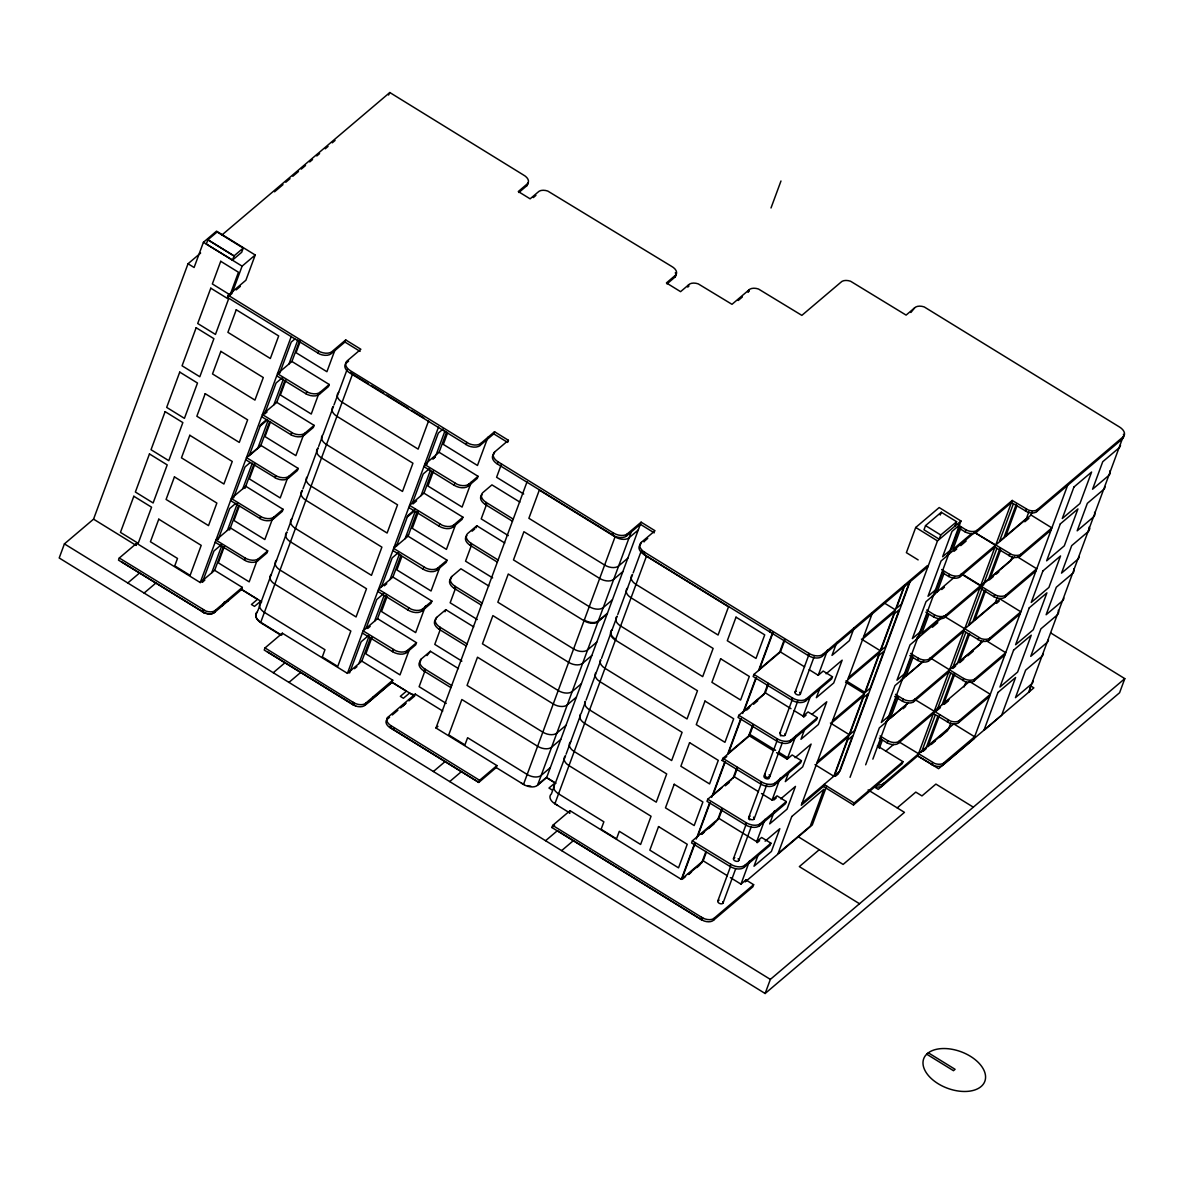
<?xml version="1.0" encoding="UTF-8"?>
<svg xmlns="http://www.w3.org/2000/svg" width="1184" height="1184" viewBox="0 0 1184 1184"><rect width="100%" height="100%" fill="white"/><g stroke="black" fill="none" stroke-linecap="round" stroke-linejoin="round"><path stroke-width="1.5" d="M200.644 253.05L188.034 263.751L93.551 519.154L64.41 543.885L59.2 557.975L765.13 993.494L1119.59 692.744L1124.8 678.639L1050.83 633.011M348.614 361.105L346.29 363.074A10.626 6.349 20.3 0 0 349.768 372.945L468.39 445.865A10.626 6.349 20.3 0 0 479.964 445.554L493.758 433.847L507.64 442.416L508.424 440.3L494.542 431.731L480.748 443.438A10.626 6.349 20.3 0 1 469.175 443.748L350.553 370.829A10.626 6.349 20.3 0 1 347.075 360.957L360.868 349.265L345.713 339.926L344.944 342.043L331.15 353.735A10.626 6.349 20.3 0 1 319.576 354.06L227.402 297.376L228.186 295.26L245.902 280.223L255.226 255.004L216.539 231.146L203.426 242.276L194.102 267.495L188.034 263.751M207.94 239.745L206.282 244.037L232.523 260.066L234.077 255.877L243.238 248.092L217.101 231.975L207.94 239.745L234.077 255.877M119.288 558.019L118.504 560.136L205.158 613.208A9.383 5.609 20.3 0 0 214.896 612.128L241.551 589.514L242.32 587.397L214.659 570.333L200.244 582.558L136.634 543.308L119.288 558.019L205.942 611.092A9.383 5.609 20.3 0 0 215.666 610.012L242.32 587.397M243.238 248.092L241.684 252.296L232.404 260.169M135.894 545.276L136.634 543.308M255.226 255.004L242.098 266.148L231.99 293.469L227.402 297.376M200.244 582.558L291.323 336.33M202.479 582.01L213.949 550.989L221.23 544.803M218.182 539.564L229.652 508.543L235.72 503.378M233.574 497.946L245.044 466.925L249.898 462.796M279.676 373.3L291.205 342.132L294.846 339.038M211.699 572.834L221.822 545.484M227.402 530.373L237.525 503.037M242.794 488.77L252.281 463.136M257.668 448.588L268.028 420.557M273.83 404.854L283.316 379.22M288.955 363.976L297.806 340.045M518.844 192.518L526.91 185.666L528.36 182.336A9.383 5.609 20.3 0 0 523.298 174.877L389.817 92.53L388.574 95.046M214.659 570.333L223.362 546.801M229.578 529.988L238.62 505.553M244.97 488.37L253.85 464.35M269.656 421.637L260.613 446.072L258.645 447.744M276.79 402.353L314.115 425.367L304.969 433.122A10.626 6.349 20.3 0 1 293.395 433.448L262.389 414.578L276.79 402.353L284.9 380.434M291.915 361.475L329.241 384.489L320.094 392.244A10.626 6.349 20.3 0 1 308.521 392.57L277.5 373.7L291.915 361.475L299.448 341.096M224.457 546.224L218.315 562.814L249.188 581.862L257.165 560.284M239.494 505.568L233.973 520.501L264.831 539.549L272.202 519.643M254.886 463.965L249.365 478.898L280.223 497.946L287.579 478.04M270.529 421.667L265.009 436.6L295.867 455.633L303.237 435.727M285.921 380.064L280.401 394.997L311.259 414.03L318.629 394.124M300.351 341.066L296.044 352.684L326.917 371.717L334.894 350.153M201.931 611.61L202.716 609.494M203.041 612.291L203.826 610.174M214.896 612.128L215.666 610.012M222.474 605.69L223.258 603.574M317.889 353.202L318.674 351.086L228.186 295.26M244.496 560.224L245.28 558.108L215.947 540.096L230.362 527.872L267.673 550.9L266.903 553.017L257.757 560.772A10.626 6.349 20.3 0 1 246.183 561.083L215.162 542.213M259.888 518.622L260.672 516.505L231.339 498.494L245.754 486.254L283.065 509.283L282.295 511.399L273.149 519.154A10.626 6.349 20.3 0 1 261.575 519.48L230.554 500.595M275.014 477.729L275.798 475.613L246.464 457.601L260.88 445.376L298.19 468.405L297.406 470.522L288.274 478.277A10.626 6.349 20.3 0 1 276.701 478.588L245.68 459.718M314.115 425.367L313.331 427.483L304.184 435.238A10.626 6.349 20.3 0 1 292.611 435.564L290.938 434.706L291.708 432.589M329.241 384.489L328.456 386.606L319.31 394.361A10.626 6.349 20.3 0 1 307.736 394.686L306.049 393.828L306.834 391.712M257.757 560.772L258.541 558.656L267.673 550.9M273.149 519.154L273.933 517.038L283.065 509.283M288.274 478.277L289.059 476.16L298.19 468.405M304.184 435.238L304.969 433.122M319.31 394.361L320.094 392.244M257.86 610.766L260.924 602.493A10.626 6.349 20.3 0 0 264.402 612.365L324.964 649.72L322.314 656.913L337.736 666.429L350.849 631.057L274.836 584.156A10.626 6.349 20.3 0 1 271.358 574.284M261.531 600.836L287.002 531.971A10.626 6.349 20.3 0 0 290.48 541.843L366.507 588.744L356.073 616.953L280.046 570.052A10.626 6.349 20.3 0 1 276.568 560.18M287.623 530.299L302.394 490.368A10.626 6.349 20.3 0 0 305.872 500.24L381.899 547.141L371.465 575.35L295.438 528.449A10.626 6.349 20.3 0 1 291.96 518.577M302.971 488.8L307.026 477.833M318.659 446.398L322.388 436.348M334.021 404.898L347.238 369.127M370.533 637.599L361.83 661.131L347.43 673.356L282.354 633.203L281.629 635.172L260.732 622.281L352.566 374.026A10.626 6.349 20.3 0 1 350.479 372.472M282.354 633.203L265.009 647.929L264.224 650.046L355.614 706.019A9.383 5.609 20.3 0 0 365.397 704.806L391.919 682.295L406.378 691.219L400.34 696.355L403.418 698.249L409.472 693.128L413.867 694.771M428.578 420.927L418.144 449.121L342.132 402.22A10.626 6.349 20.3 0 1 338.654 392.363M347.43 673.356L438.509 427.128M349.606 672.956L361.135 641.787L368.416 635.616M366.078 628.393L376.778 599.489L384.06 593.302M381.485 586.776L392.17 557.871L398.238 552.721M396.596 545.898L407.814 515.573L415.11 509.386M412.52 502.874L423.206 473.955L429.289 468.805M426.906 463.965L438.332 433.078L443.186 428.948M358.885 663.632L368.994 636.282M374.588 621.186L384.016 595.67M389.98 579.568L399.408 554.053M405.106 538.69L415.155 511.488M421.016 495.652L430.458 470.152M436.141 454.774L444.947 430.961M377.533 618.67L416.502 642.705L407.355 650.46A10.626 6.349 20.3 0 1 395.782 650.786L363.133 630.894L377.533 618.67L386.428 594.634M392.925 577.067L431.894 601.102L422.747 608.857A10.626 6.349 20.3 0 1 411.174 609.168L378.525 589.292L392.925 577.067L401.036 555.148M408.051 536.174L447.019 560.21L437.873 567.965A10.626 6.349 20.3 0 1 426.299 568.29L393.65 548.399L408.051 536.174L417.478 510.718M423.976 493.151L462.929 517.186L453.798 524.941A10.626 6.349 20.3 0 1 442.224 525.252L409.56 505.376L423.976 493.151L432.071 471.232M439.101 452.273L478.055 476.308L468.908 484.064A10.626 6.349 20.3 0 1 457.335 484.374L424.686 464.498L439.101 452.273L446.634 431.894M371.998 637.244L365.856 653.834L400 674.895L409.205 650.016M387.035 596.603L381.514 611.521L415.658 632.596L425.47 606.045M401.805 556.658L396.892 569.918L431.05 590.994L440.256 566.1M418.426 511.725L412.284 528.316L446.427 549.391L455.633 524.497M433.462 471.084L427.942 486.017L462.086 507.078L471.291 482.184M447.626 432.796L443.334 444.414L477.478 465.475L487.912 437.266M352.373 704.421L353.158 702.304M265.009 647.929L354.268 702.985L353.483 705.102L267.362 651.807M392.748 680.193L366.122 702.837L365.338 704.954L391.963 682.31L392.748 680.193L361.83 661.131M465.948 444.622L466.733 442.505M372.694 698.708L373.448 696.577M416.502 642.705L415.717 644.821L406.571 652.576A10.626 6.349 20.3 0 1 394.997 652.902L392.555 651.659L393.34 649.542M431.894 601.102L431.109 603.218L421.963 610.974A10.626 6.349 20.3 0 1 410.389 611.284L407.947 610.041L408.732 607.925M447.019 560.21L446.235 562.326L437.088 570.081A10.626 6.349 20.3 0 1 425.515 570.407L423.073 569.164L423.857 567.047M462.929 517.186L462.145 519.302L453.013 527.058A10.626 6.349 20.3 0 1 441.44 527.368L438.998 526.125L439.782 524.009M478.055 476.308L477.27 478.425L468.124 486.18A10.626 6.349 20.3 0 1 456.565 486.491L454.108 485.248L454.893 483.131M479.964 445.554L480.748 443.438M406.571 652.576L407.355 650.46M421.963 610.974L422.747 608.857M437.088 570.081L437.873 567.965M453.013 527.058L453.798 524.941M468.124 486.18L468.908 484.064M928.108 566.485L822.125 656.41A10.626 6.349 20.3 0 1 808.11 655.477L643.918 554.423A10.626 6.349 20.3 0 1 640.44 544.551L641.225 542.435L655.018 530.743L641.136 522.174L546.653 777.562L537.521 785.318A10.626 6.349 20.3 0 1 523.506 784.4L496.2 767.558L478.795 782.417L389.181 727.109A9.383 5.609 20.3 0 1 386.813 719.635L387.597 717.519L415.229 694.076L442.742 711.036M493.758 433.847L494.542 431.731M390.172 727.746L390.957 725.629L389.965 724.993A9.383 5.609 20.3 0 1 387.597 717.519M508.424 440.3L494.646 452.007L493.861 454.108A10.626 6.349 20.3 0 0 497.339 463.98L614.984 536.308A10.626 6.349 20.3 0 0 626.558 535.982L640.352 524.29L654.234 532.859M393.606 729.862L394.39 727.746M458.445 668.59L430.384 651.274L421.252 659.029L420.468 661.146A10.626 6.349 20.3 0 0 423.946 671.017L450.897 687.638M473.718 626.898L445.776 609.671L436.644 617.412L435.86 619.528A10.626 6.349 20.3 0 0 439.338 629.4L466.289 646.035M488.844 586.021L460.902 568.779L451.755 576.534L450.986 578.65A10.626 6.349 20.3 0 0 454.449 588.522L481.414 605.157M497.339 463.98L498.124 461.864A10.626 6.349 20.3 0 1 494.646 452.007M430.384 651.274L426.995 655.61M444.992 611.773L445.776 609.671M476.042 527.872L476.812 525.755L504.754 542.997M415.229 694.076L414.504 696.044L392.022 682.176M423.946 671.017L424.716 668.901A10.626 6.349 20.3 0 1 421.252 659.029M439.338 629.4L440.122 627.283A10.626 6.349 20.3 0 1 436.644 617.412M454.449 588.522L455.233 586.406A10.626 6.349 20.3 0 1 451.755 576.534M497.339 562.119L470.374 545.484L471.158 543.367A10.626 6.349 20.3 0 1 467.68 533.51L476.812 525.755M512.45 521.241L485.499 504.606L486.284 502.49A10.626 6.349 20.3 0 1 482.806 492.633L491.937 484.878L519.88 502.105M425.263 670.1L419.121 686.69L446.22 703.414M440.3 629.459L434.78 644.392L461.878 661.116M455.692 587.856L450.157 602.789L477.27 619.513M471.691 544.596L465.549 561.186L492.662 577.91M486.728 503.94L481.207 518.873L508.306 535.597M501.498 463.995L496.599 477.27L523.698 493.994M496.14 767.706L496.925 765.589L435.978 727.982L527.058 481.77M496.925 765.589L479.579 780.3L478.795 782.417L392.54 729.033M666.977 283.894L675.043 277.056L676.493 273.711A9.383 5.609 20.3 0 0 671.432 266.267L547.763 191.053A9.383 5.609 20.3 0 0 538.039 192.119L530.121 198.838L518.281 191.542L527.694 183.55M1029.74 687.578A10.626 6.349 20.3 0 1 1028.585 692.329L1123.054 436.926A10.626 6.349 20.3 0 0 1119.576 427.054L924.216 306.922A9.383 5.609 20.3 0 0 914.477 308.003L906.1 315.107L850.556 281.23A9.383 5.609 20.3 0 0 840.832 282.31L801.849 315.373L758.485 289.014A9.383 5.609 20.3 0 0 748.762 290.095L731.993 304.318L698.22 283.864A9.383 5.609 20.3 0 0 688.496 284.944L687.712 287.061A9.383 5.609 20.3 0 1 688.97 286.054M612.542 535.064L613.327 532.948L498.124 461.864M523.506 784.4L615.073 536.84A10.626 6.349 20.3 0 0 629.089 537.758L638.235 530.003M626.558 535.982L627.342 533.866L641.136 522.174M537.521 785.318L631.205 532.045A10.626 6.349 20.3 0 1 629.548 533.007M554.467 785.614L551.404 793.887A10.626 6.349 20.3 0 0 554.882 803.758L570.022 813.097M566.085 754.193L580.545 715.106M585.488 701.727L581.152 713.449A10.626 6.349 20.3 0 0 584.63 723.32L666.696 773.936L656.262 802.145L574.196 751.514A10.626 6.349 20.3 0 1 570.718 741.658M586.11 700.055L595.937 673.504M600.88 660.124L596.544 671.846A10.626 6.349 20.3 0 0 600.022 681.718L682.088 732.334L671.654 760.542L589.588 709.912A10.626 6.349 20.3 0 1 585.044 701.387M601.502 658.452L611.329 631.901M617.767 614.481L632.537 574.536A10.626 6.349 20.3 0 0 636.015 584.408L718.081 635.024L728.515 606.83L646.449 556.199A10.626 6.349 20.3 0 1 641.817 551.078M633.159 572.878L641.136 551.315M771.006 207.984L780.981 180.989M643.918 554.423L644.703 552.306A10.626 6.349 20.3 0 1 641.225 542.435M554.882 803.758L646.449 556.199M748.762 290.095L747.977 292.211A9.383 5.609 20.3 0 1 749.235 291.205M552.691 825.411L702.748 917.985L701.964 920.101L551.922 827.527L552.691 825.411L570.037 810.685L681.318 879.342L703.163 860.812L706.271 852.406M569.267 812.801L570.037 810.685M692.374 840.832L691.589 842.949L730.069 866.451A10.626 6.349 20.3 0 0 744.085 867.384L770.118 845.287L770.902 843.171L761.638 837.473L756.68 841.676L718.866 818.351L692.374 840.832L730.854 864.335A10.626 6.349 20.3 0 0 744.869 865.267L770.902 843.171M737.38 768.312L734.258 776.748L707.766 799.23L706.996 801.331L745.461 824.834A10.626 6.349 20.3 0 0 759.477 825.766L785.51 803.684L786.294 801.568L777.03 795.855L772.072 800.073L761.49 793.532M776.6 752.654L787.197 759.181L792.155 754.978L801.42 760.69L800.636 762.792L774.602 784.888A10.626 6.349 20.3 0 1 760.587 783.956L722.107 760.454L722.891 758.337L749.383 735.856L753.083 725.851M768.416 684.411L765.308 692.832L738.816 715.314L738.032 717.43L776.512 740.932A10.626 6.349 20.3 0 0 790.527 741.85L816.546 719.768L817.33 717.652L808.08 711.939L803.107 716.157L794.035 710.563M784.829 640.056L780.434 651.955L753.927 674.436L753.157 676.538L791.622 700.055A10.626 6.349 20.3 0 0 805.638 700.972L831.671 678.891L832.456 676.774L823.191 671.062L818.233 675.28L809.16 669.67M769.644 631.975L770.414 629.858L644.703 552.306M681.318 879.342L694.386 844.044M696.251 839.012L709.734 802.545M711.643 797.394L724.889 761.564M727.538 754.4L740.77 718.629M742.679 713.478L755.925 677.662M758.589 670.484L772.397 633.129M681.969 878.794L695.186 843.067M697.672 836.333L710.208 802.456M725.215 761.904L712.842 795.352L722.255 787.375M741.258 718.54L728.486 753.054L748.658 735.93L752.654 725.141M756.25 677.988L743.878 711.451L750.597 705.738M773.182 632.226L759.521 669.138L779.708 652.014L784.045 640.278M705.93 851.459L701.712 862.855L688.259 874.266M717.371 820.542L721.618 809.057M733.014 778.243L737.084 767.247M768.12 683.331L764.05 694.327L753.29 703.459M718.866 818.351L722.048 809.767M914.477 308.003L910.91 312.487M700.854 919.406L701.638 917.289M730.069 866.451L730.854 864.335M745.461 824.834L746.246 822.732A10.626 6.349 20.3 0 0 760.261 823.65L786.294 801.568M760.587 783.956L761.371 781.84A10.626 6.349 20.3 0 0 775.387 782.772L801.42 760.69M776.512 740.932L777.296 738.816A10.626 6.349 20.3 0 0 791.297 739.734L817.33 717.652M791.622 700.055L792.407 697.938A10.626 6.349 20.3 0 0 806.422 698.856L832.456 676.774M808.11 655.477L808.894 653.361A10.626 6.349 20.3 0 0 822.91 654.293L927.486 565.552M717.83 900.906L730.424 866.836M733.532 858.444L746.127 824.39M748.924 816.842L761.534 782.772M764.568 774.543L777.178 740.474M779.96 732.926L792.57 698.856M795.086 692.048L808.909 654.693M700.898 919.258L704.08 921.004A9.383 5.609 20.3 0 0 713.819 919.938L714.588 917.822L753.646 884.685L745.935 879.919L740.977 884.137L730.38 877.596M723.024 903.052L735.619 868.982M738.727 860.59L751.322 826.536M754.119 818.988L766.714 784.918M769.763 776.689L782.372 742.62M785.155 735.072L797.764 701.002M800.28 694.194L814.104 656.839M744.085 867.384L744.869 865.267M759.477 825.766L760.261 823.65M774.602 784.888L775.387 782.772M790.527 741.85L791.297 739.734M805.638 700.972L806.422 698.856M822.125 656.41L822.91 654.293M740.977 884.137L749.679 860.605M756.68 841.676L764.938 819.358M772.072 800.073L780.167 778.154M787.197 759.181L795.974 735.442M803.107 716.157L809.974 697.613M818.233 675.28L827.66 649.794M745.935 879.919L745.21 881.888L812.283 824.967L826.684 786.043M758.219 854.833L754.001 866.229L771.391 851.474L779.827 828.696L765.116 841.173M774.469 810.907L769.659 823.916L787.034 809.175L795.47 786.383L780.759 798.86M788.914 771.85L785.303 781.618L802.693 766.862L811.114 744.07L795.071 757.686M804.572 729.536L800.961 739.304L818.336 724.549L826.772 701.772L812.061 714.248M819.964 687.934L816.338 697.702L833.728 682.946L842.164 660.169L826.106 673.785M836.807 642.379L831.997 655.388L849.387 640.648L854.197 627.624M753.646 884.685L752.876 886.801L713.819 919.938M872.416 612.986L801.272 805.283L823.383 786.428L853.472 804.987L902.223 763.636L902.948 761.652L877.374 745.876M872.86 759.136L960.964 520.99L939.178 507.551L915.72 527.457L906.382 552.662L918.148 559.914M823.324 786.576L824.108 784.459L854.197 803.018L902.948 761.652M955.118 525.933L956.494 521.626L941.28 512.243L925.548 525.607L923.994 529.796L939.193 539.179L940.747 534.99L956.672 521.744M904.162 586.05L833.817 776.23L815.006 764.612M834.454 775.683L847.611 740.104L852.539 735.93L838.879 772.841L835.194 775.964M904.99 585L896.303 608.487L901.216 604.314L909.904 580.826M910.333 581.018L840.092 770.888L802.056 803.166M940.244 515.04L941.28 512.243M765.13 993.494L770.355 979.39L1124.8 678.639M850.038 777.326L937.491 540.896L960.964 520.99M865.667 764.805L879.312 727.894L886.757 721.589M853.472 804.987L854.197 803.018M878.114 747.074L881.266 738.579M888.104 720.079L896.939 696.222M911.932 655.655L903.747 677.781L901.216 679.927M918.621 637.584L910.022 644.88L896.969 680.193L904.398 673.888M927.59 613.356L919.406 635.468L916.86 637.628M942.982 571.739L934.679 594.176L926.006 601.679L912.361 638.59L919.79 632.286M959.262 527.738L950.441 551.552L947.91 553.712M879.298 748.406L882.45 739.911M898.123 697.539L890.546 718.007L907.98 703.222M913.116 656.987L906.189 675.709L923.638 660.909M928.774 614.688L921.848 633.396L940.629 617.456M937.24 591.793L944.151 573.071M961.068 527.368L952.883 549.48L971.664 533.555M989.543 696.414L958.078 723.084A9.383 5.609 20.3 0 1 949.612 723.158L933.392 713.538L897.738 743.744A9.383 5.609 20.3 0 1 889.273 743.818L887.156 742.916L887.926 740.799L880.097 735.96M1004.935 654.811L973.47 681.466A9.383 5.609 20.3 0 1 965.004 681.54L948.784 671.935L913.13 702.142A9.383 5.609 20.3 0 1 904.665 702.216L902.548 701.298L903.318 699.182L895.489 694.357M1020.06 613.919L988.596 640.588A9.383 5.609 20.3 0 1 980.13 640.662L963.894 631.042L928.256 661.249A9.383 5.609 20.3 0 1 919.79 661.338L917.659 660.42L918.444 658.304L910.614 653.464M979.967 587.634L944.314 617.841A9.383 5.609 20.3 0 1 935.848 617.915L933.717 616.997L934.502 614.881L926.672 610.056M1051.096 530.018L1019.631 556.672A9.383 5.609 20.3 0 1 1011.166 556.746L994.945 547.141L959.292 577.348A9.383 5.609 20.3 0 1 950.826 577.422L948.71 576.504L949.494 574.388L941.65 569.563M1123.438 434.306A10.626 6.349 20.3 0 1 1122.269 439.042L1036.118 512.11A9.383 5.609 20.3 0 1 1027.653 512.184L1011.432 502.564L975.779 532.77A9.383 5.609 20.3 0 1 967.313 532.844L965.197 531.942L965.966 529.825L958.137 524.986M974.743 532.548L1011.95 554.63A9.383 5.609 20.3 0 0 1020.416 554.556L1051.88 527.901L1031.042 515.04L960.076 575.232A9.383 5.609 20.3 0 1 951.61 575.306L949.494 574.388M899.115 741.939L934.694 763.488A9.383 5.609 20.3 0 0 943.145 763.414L974.624 736.759L953.786 723.912L883.501 783.542L882.036 786.206A9.383 5.609 20.3 0 1 875.923 786.872M898.434 743.197L899.204 741.08L969.489 681.451L990.327 694.298L958.862 720.967A9.383 5.609 20.3 0 1 950.397 721.041L914.832 699.492M913.826 701.594L914.61 699.478L983.652 640.884M928.937 660.716L929.721 658.6L1000.006 598.956L1020.845 611.817L989.365 638.472A9.383 5.609 20.3 0 1 980.914 638.546L943.855 616.08M945.01 617.293L945.779 615.177L980.737 585.518L961.393 573.589M959.987 576.8L960.772 574.684M976.474 532.223L977.259 530.106L1012.216 500.447L1028.437 510.067A9.383 5.609 20.3 0 0 1036.903 509.993L1123.054 436.926M883.323 785.14L884.108 783.024M899.041 742.694L899.81 740.577M914.433 701.076L915.202 698.96M929.544 660.198L930.328 658.082M945.602 616.775L946.386 614.659M960.594 576.282L961.378 574.166M1012.216 500.447L917.689 755.999L933.91 765.604A9.383 5.609 20.3 0 0 942.375 765.53L973.84 738.875L1067.583 485.44M921.522 752.092L935.182 715.18M950.826 672.867L937.18 709.778L940.54 706.922M965.833 632.3L952.824 667.48L957.323 663.662L968.408 633.662M982.128 588.256L968.482 625.167L972.967 621.363L984.452 590.328M996.884 548.384L983.86 583.564L988.359 579.76L1000.095 548.029M1013.164 504.34L999.518 541.251L1004.002 537.447L1016.42 503.896M937.787 716.483L926.021 748.288L922.647 751.144M942.153 704.643L953.446 674.14M939.637 714.899L927.871 746.704L948.443 729.24L950.782 722.965M954.659 674.273L943.515 704.406L949.006 699.744M969.622 633.825L959.173 662.093L979.745 644.629L981.27 640.544M985.665 590.476L974.817 619.78L995.404 602.316L997.313 597.15M1000.672 549.909L990.209 578.177L1010.796 560.713L1012.305 556.628M1017.026 505.672L1005.852 535.878L1026.439 518.414L1028.926 511.695M931.778 764.686L932.563 762.585M947.481 722.24L948.266 720.124M962.873 680.622L963.658 678.506L930.224 657.875M977.999 639.745L978.783 637.628M1035.97 570.895L1004.506 597.55A9.383 5.609 20.3 0 1 996.04 597.624L993.924 596.721L994.708 594.605L962.74 574.891M1009.049 555.829L1009.819 553.712M1025.522 511.266L1026.306 509.15M964.102 686.942L965.848 682.221M1031.042 515.04L1032.3 511.651M943.056 764.982L943.84 762.866M958.759 722.536L959.543 720.42M974.166 680.918L974.935 678.802L1005.719 652.695L986.376 640.751M989.276 640.041L990.061 637.924M1005.201 597.002L1005.986 594.886L1036.755 568.779L1017.411 556.85M1020.327 556.125L1021.096 554.008M1036.814 511.562L1037.584 509.446M526.91 185.666L527.576 184.438A9.383 5.609 20.3 0 0 527.679 182.943M675.043 277.056L675.709 275.828A9.383 5.609 20.3 0 0 675.309 272.734M221.66 235.216L389.817 92.53M274.54 191.808L282.991 184.63M285.803 182.247L290.021 178.666M292.833 176.268L298.472 171.502M301.284 169.105L305.516 165.523M309.734 161.942L312.546 159.544M316.779 155.962L319.591 153.58M325.215 148.799L328.042 146.416M332.26 142.82L335.072 140.437M236.178 289.917L240.352 286.38M282.162 377.859L276.079 383.009L264.609 414.045L267.036 411.973M345.713 339.926L331.934 351.618A10.626 6.349 20.3 0 1 320.361 351.944L318.674 351.086M266.77 419.476L260.687 424.627L249.158 455.796L257.712 448.44M260.169 426.048L267.451 419.861M533.303 197.595L535.938 195.36M127.783 582.972L139.579 572.952M144.108 593.051L155.903 583.031M202.42 582.158L204.847 580.101M260.569 601.265L254.516 606.386L251.437 604.491L257.476 599.356L241.462 589.484M432.989 458.8L435.416 456.743M426.862 464.098L423.902 466.614L454.108 485.248M432.93 458.948L435.357 456.891M675.827 274.94L666.414 282.932L680.578 291.664L688.496 284.944M412.95 503.955L416.59 500.862M407.296 516.994L414.578 510.807M394.168 546.993L397.128 544.477M405.624 537.27L408.584 534.768M273.252 672.719L285.048 662.7M384.341 585.799L386.768 583.742M738.194 300.499L742.383 296.947M288.955 682.398L300.751 672.394M472.12 531.187L474.725 528.982M367.736 628.452L370.163 626.38M354.504 668.694L356.932 666.636M402.323 706.36L404.928 704.154M386.813 719.635L389.58 717.297M392.348 714.944L397.868 710.252M400.636 707.914L406.156 703.222M408.924 700.884L414.459 696.192M647.707 538.394L645.088 540.614A10.626 6.349 20.3 0 0 644.022 541.946M627.801 558.212L618.655 565.967A10.626 6.349 20.3 0 1 604.639 565.049L528.878 518.296L539.312 490.102L615.073 536.84M435.978 727.982L437.947 726.31M622.843 571.606L613.697 579.361A10.626 6.349 20.3 0 1 599.681 578.443L523.92 531.705L513.486 559.914L589.247 606.652A10.626 6.349 20.3 0 0 603.263 607.57L612.409 599.814M607.451 613.208L598.305 620.964A10.626 6.349 20.3 0 1 584.289 620.046M607.185 613.919L598.053 621.674A10.626 6.349 20.3 0 1 584.038 620.756L508.276 574.003L497.842 602.212L573.604 648.95A10.626 6.349 20.3 0 0 587.619 649.883L596.751 642.128M433.388 771.509L445.184 761.504M591.793 655.522L582.661 663.277A10.626 6.349 20.3 0 1 568.646 662.359L492.884 615.606L482.45 643.815L558.212 690.553A10.626 6.349 20.3 0 0 572.227 691.486L581.374 683.73M449.698 781.573L461.494 771.554M576.416 697.124L567.269 704.88A10.626 6.349 20.3 0 1 553.254 703.962L477.492 657.209L467.058 685.418L542.82 732.156A10.626 6.349 20.3 0 0 556.835 733.088L565.982 725.333M560.757 739.438L551.626 747.193A10.626 6.349 20.3 0 1 537.61 746.26L461.849 699.522L448.721 734.909L464.927 744.899L467.606 737.721L527.176 774.469A10.626 6.349 20.3 0 0 541.192 775.402L550.323 767.646M538.32 784.208L546.224 777.503L555.015 782.92L548.976 788.056L552.055 789.95M551.922 827.527L554.586 825.263M545.572 840.714L557.368 830.709L702.023 919.953M561.63 850.63L573.426 840.61M959.425 525.119L951.995 531.424L942.627 556.732L950.071 550.427M746.778 710L749.502 707.692M753.601 704.214L757.701 700.736M947.17 555.696L973.618 533.259M973.84 533.052L974.891 532.164M948.502 554.66L941.073 560.964L928.004 596.277L935.449 589.972M954.038 551.315L956.731 549.036M960.757 545.617L966.129 541.058M863.61 636.77L895.37 609.819L884.404 603.056M748.895 735.308L749.916 734.45L775.624 750.301M862.825 638.886L894.586 611.936M722.107 760.454L726.754 756.517M932.193 596.188L954.674 576.993M941.754 589.528L944.432 587.249M1024.826 521.774L1028.911 518.311M848.499 677.648L880.245 650.697L861.434 639.094M803.566 717.223L806.052 715.106M847.714 679.764L879.46 652.813M724.948 785.081L731.668 779.383M725.289 785.806L729.388 782.328M916.135 639.597L942.582 617.16M980.604 585.902L1014.703 556.968M932.4 627.254L937.772 622.695M981.181 586.864L983.889 584.556M989.336 579.953L993.406 576.49M996.129 574.181L998.837 571.872M832.574 720.671L864.335 693.735L845.524 682.117M831.79 722.788L863.55 695.852M701.224 834.246L716.024 821.681M701.712 834.38L704.436 832.056M708.535 828.578L713.996 823.946M923.431 661.456L894.971 685.595L881.31 722.506L888.755 716.187M996.514 603.381L999.222 601.072M817.448 761.564L849.209 734.613L830.398 723.01M773.774 800.073L776.245 797.972M816.664 763.68L848.425 736.729M682.887 878.839L685.566 876.545M688.733 874.502L691.515 872.046M696.917 867.561L699.714 865.09M885.617 722.092L908.039 703.074M903.022 708.787L905.745 706.463M952.854 668.472L955.577 666.163M959.647 662.7L963.717 659.251M967.802 655.788L973.233 651.185M757.138 842.742L759.61 840.64M835.593 776.068L838.109 773.922M885.632 751.218L893.668 744.381M936.1 711.229L940.185 707.78M944.255 704.317L948.325 700.854M923.165 751.233L925.888 748.939M931.26 744.47L935.404 740.858M939.415 737.543L947.629 730.484M819.254 849.712L799.333 866.614L859.51 903.747M897.206 807.888L915.794 792.111L921.966 795.914L935.908 784.089L973.322 807.162M977.259 530.106L976.563 530.654A9.383 5.609 20.3 0 1 968.098 530.743L965.966 529.825M945.779 615.177L945.098 615.724A9.383 5.609 20.3 0 1 936.633 615.798L934.502 614.881M1005.986 594.886L1005.29 595.434A9.383 5.609 20.3 0 1 996.824 595.522L994.708 594.605M929.721 658.6L929.04 659.148A9.383 5.609 20.3 0 1 920.575 659.222L918.444 658.304M914.61 699.478L913.915 700.025A9.383 5.609 20.3 0 1 905.449 700.099L903.318 699.182M974.935 678.802L974.254 679.35A9.383 5.609 20.3 0 1 965.789 679.424L963.658 678.506M899.204 741.08L898.523 741.628A9.383 5.609 20.3 0 1 890.057 741.717L887.926 740.799M883.501 783.542L882.82 784.089A9.383 5.609 20.3 0 1 876.693 784.77M203.086 612.143L205.217 613.06A9.383 5.609 20.3 0 0 214.94 611.98M354.268 702.985L356.384 703.903A9.383 5.609 20.3 0 0 366.122 702.837M355.659 705.871L352.432 704.273M393.665 729.714L391.549 728.397A9.383 5.609 20.3 0 1 389.965 726.917M702.748 917.985L704.865 918.888A9.383 5.609 20.3 0 0 714.588 917.822M613.327 532.948L615.769 534.191A10.626 6.349 20.3 0 0 627.342 533.866M275.798 475.613L277.485 476.471A10.626 6.349 20.3 0 0 289.059 476.16M260.672 516.505L262.36 517.364A10.626 6.349 20.3 0 0 273.933 517.038M245.28 558.108L246.968 558.966A10.626 6.349 20.3 0 0 258.541 558.656M770.414 629.858L808.894 653.361M753.927 674.436L792.407 697.938M738.816 715.314L777.296 738.816M722.891 758.337L761.371 781.84M707.766 799.23L746.246 822.732M276.716 375.816L306.049 393.828M261.605 416.694L290.938 434.706M976.238 533.466L995.581 545.41M957.353 527.102L965.197 531.942M925.548 525.607L940.747 534.99M915.72 527.457L937.491 540.896M979.819 588.019L993.924 596.721M942.434 572.642L948.71 576.504M925.888 612.172L933.717 616.997M1030.716 685.921L1033.854 687.86L938.572 768.697L917.733 755.851L878.232 789.373L873.822 786.65M909.83 655.581L917.659 660.42M207.836 239.849L233.958 255.966M203.426 242.276L242.098 266.148M344.944 342.043L360.084 351.382M894.704 696.458L902.548 701.298M352.566 374.026L368.076 383.586M371.184 385.51L383.586 393.162M386.694 395.071L408.421 408.48M411.514 410.389L423.931 418.056M846.042 680.711L864.853 692.314M780.434 651.955L804.617 666.873M879.312 738.076L887.156 742.916M486.284 502.49L513.234 519.125M765.308 692.832L791.016 708.698M471.158 543.367L498.109 560.002M868.109 789.935L904.458 812.357L843.112 864.424L798.342 836.807M408.776 507.492L438.998 526.125M778.643 752.166L787.715 757.76M749.383 735.856L773.581 750.789M455.233 586.406L482.199 603.041M392.866 550.516L423.073 569.164M734.258 776.748L758.456 791.667M440.122 627.283L467.073 643.918M377.74 591.408L407.947 610.041M424.716 668.901L451.681 685.536M362.348 633.011L392.555 651.659M703.163 860.812L727.361 875.731M241.595 589.366L261.738 601.798M546.653 777.562L555.918 783.275M93.551 519.154L136.204 545.454M280.268 634.816L261.708 623.361A12.861 7.681 20.3 0 1 257.49 611.418M928.36 1052.828L955.088 1069.315L953.475 1070.691L926.746 1054.204M390.957 725.629L479.579 780.3M121.641 561.897L205.069 613.371L203.308 612.232M64.41 543.885L770.355 979.39M615.68 639.404L613.593 637.85A10.626 6.349 20.3 0 1 612.202 629.533M260.732 622.281A10.626 6.349 20.3 0 1 257.254 612.424M228.453 600.525A12.861 7.681 20.3 0 1 223.85 602.36M530.713 786.117A12.861 7.681 20.3 0 1 527.516 785.628M524.32 784.592A12.861 7.681 20.3 0 1 521.36 783.083M557.501 805.372A12.861 7.681 20.3 0 1 554.97 803.492M1043.341 653.435A10.626 6.349 20.3 0 1 1041.876 656.38L1025.625 670.174L1015.458 697.672L1031.693 683.893A10.626 6.349 20.3 0 0 1033.158 680.933M1048.447 639.597A10.626 6.349 20.3 0 1 1046.982 642.557L1030.746 656.35L1040.914 628.837L1057.164 615.058A10.626 6.349 20.3 0 0 1058.318 610.322M1063.839 597.994A10.626 6.349 20.3 0 1 1062.374 600.954L1046.123 614.748L1056.306 587.234L1072.556 573.456A10.626 6.349 20.3 0 0 1073.71 568.72M1089.102 527.102A10.626 6.349 20.3 0 1 1087.933 531.853L1071.698 545.632L1061.515 573.145L1077.766 559.351A10.626 6.349 20.3 0 0 1079.231 556.391M1089.665 528.182A10.626 6.349 20.3 0 1 1088.2 531.142M600.436 659.784A10.626 6.349 20.3 0 0 604.98 668.309L687.046 718.94L697.48 690.731L615.414 640.115A10.626 6.349 20.3 0 1 611.936 630.243L617.16 616.139A10.626 6.349 20.3 0 0 620.638 626.01L702.689 676.626L713.123 648.432L631.072 597.802A10.626 6.349 20.3 0 1 627.594 587.93M769.008 776.719A2.812 1.687 20.3 0 1 767.957 778.865A2.812 1.687 20.3 0 1 764.272 777.34A2.812 1.687 20.3 0 1 765.338 775.209M769.112 774.839A2.812 1.687 20.3 0 1 769.038 777.296A2.812 1.687 20.3 0 1 765.219 776.393A2.812 1.687 20.3 0 1 765.293 773.922M753.468 817.138A2.812 1.687 20.3 0 1 753.216 819.654A2.812 1.687 20.3 0 1 749.28 818.381A2.812 1.687 20.3 0 1 750.212 816.087M749.857 819.831A2.812 1.687 20.3 0 1 749.309 819.417M748.88 818.958A2.812 1.687 20.3 0 1 748.554 817.996M738.076 858.755A2.812 1.687 20.3 0 1 737.824 861.271A2.812 1.687 20.3 0 1 733.888 859.998A2.812 1.687 20.3 0 1 734.82 857.69M722.788 901.66A2.812 1.687 20.3 0 1 721.737 903.806A2.812 1.687 20.3 0 1 718.066 902.282A2.812 1.687 20.3 0 1 719.117 900.151M1094.578 512.302A10.626 6.349 20.3 0 1 1093.424 517.038L1077.174 530.832L1087.341 503.333L1103.592 489.54A10.626 6.349 20.3 0 0 1105.057 486.58M1109.97 470.699A10.626 6.349 20.3 0 1 1108.801 475.435L1092.566 489.229L1102.733 461.73L1118.984 447.937A10.626 6.349 20.3 0 0 1120.449 444.977M784.933 733.695A2.812 1.687 20.3 0 1 784.074 735.797A2.812 1.687 20.3 0 1 780.463 734.628A2.812 1.687 20.3 0 1 780.685 732.319M485.499 504.606A10.626 6.349 20.3 0 1 482.021 494.734M470.374 545.484A10.626 6.349 20.3 0 1 466.896 535.627M799.629 692.344A2.812 1.687 20.3 0 1 799.378 694.86A2.812 1.687 20.3 0 1 795.441 693.587A2.812 1.687 20.3 0 1 796.373 691.293M780.892 735.915A2.812 1.687 20.3 0 1 780.345 735.501M133.822 496.259L120.457 532.386L138.202 543.323L151.567 507.196L133.822 496.259M149.465 453.946L135.376 492.026L153.121 502.963L167.21 464.898L149.465 453.946M165.109 411.632L151.034 449.713L168.779 460.665L182.854 422.584L165.109 411.632M179.746 372.102L166.678 407.4L184.423 418.352L197.491 383.039L179.746 372.102M196.159 327.731L182.07 365.797L199.815 376.749L213.904 338.668L196.159 327.731M210.782 288.186L197.713 323.498L215.458 334.436L228.527 299.123L210.782 288.186M220.727 261.294L212.35 283.953L230.096 294.905L238.472 272.246L220.727 261.294M158.774 519.184L150.427 541.754L177.496 558.448L174.744 565.878L190.121 575.365L201.206 545.365L158.774 519.184M174.433 476.886L166.086 499.441L208.517 525.622L216.864 503.067L174.433 476.886M189.81 435.283L181.463 457.838L223.909 484.019L232.256 461.464L189.81 435.283M205.202 393.68L196.855 416.235L239.286 442.416L247.634 419.846L205.202 393.68M220.86 351.367L212.513 373.937L254.945 400.103L263.292 377.548L220.86 351.367M236.252 309.764L227.905 332.334L270.337 358.5L278.684 335.945L236.252 309.764M318.052 448.07L307.618 476.264A10.626 6.349 20.3 0 0 311.096 486.136L387.109 533.037L397.543 504.828L321.53 457.927A10.626 6.349 20.3 0 1 318.052 448.07M333.429 406.467L322.995 434.661A10.626 6.349 20.3 0 0 326.473 444.533L402.501 491.434L412.935 463.225L336.907 416.324A10.626 6.349 20.3 0 1 333.429 406.467M565.508 755.762L555.074 783.971A10.626 6.349 20.3 0 0 558.552 793.828L603.87 821.8L601.102 829.318L616.524 838.834L619.306 831.316L640.618 844.458L651.052 816.25L568.986 765.619A10.626 6.349 20.3 0 1 565.508 755.762M658.556 826.58L649.838 850.142L678.521 867.842L687.238 844.281L658.556 826.58M674.199 784.267L665.482 807.843L694.179 825.544L702.896 801.968L674.199 784.267M689.591 742.664L680.874 766.24L709.571 783.926L718.288 760.365L689.591 742.664M704.983 701.061L696.266 724.638L724.948 742.324L733.666 718.762L704.983 701.061M720.627 658.763L711.91 682.324L740.607 700.025L749.324 676.464L720.627 658.763M736.019 617.16L727.302 640.722L755.999 658.422L764.716 634.861L736.019 617.16M791.77 816.516L778.125 853.412L810.256 826.151L823.916 789.24L791.77 816.516M863.269 697.79L849.609 734.702L854.522 730.528L868.183 693.617L863.269 697.79M878.913 655.492L865.267 692.388L870.181 688.215L883.826 651.318L878.913 655.492M894.305 613.874L880.644 650.786L885.573 646.612L899.218 609.716L894.305 613.874M997.949 692.448L983.948 730.291L1001.605 715.314L1015.606 677.47L997.949 692.448M1013.593 650.134L999.947 687.046L1017.604 672.068L1031.264 635.157L1013.593 650.134M1029.251 607.836L1015.591 644.747L1033.262 629.755L1046.908 592.844L1029.251 607.836M1042.897 570.94L1031.249 602.434L1048.906 587.442L1060.553 555.947L1042.897 570.94M1060.287 523.92L1046.641 560.831L1064.298 545.839L1077.943 508.928L1060.287 523.92M1073.932 487.024L1062.285 518.518L1079.941 503.54L1091.604 472.031L1073.932 487.024M927.472 1053.464L925.592 1055.388A32.59 19.477 20.3 0 0 955.059 1090.449A32.59 19.477 20.3 0 0 982.306 1067.332A32.59 19.477 20.3 0 0 929.81 1051.821L927.472 1053.464"/></g></svg>
